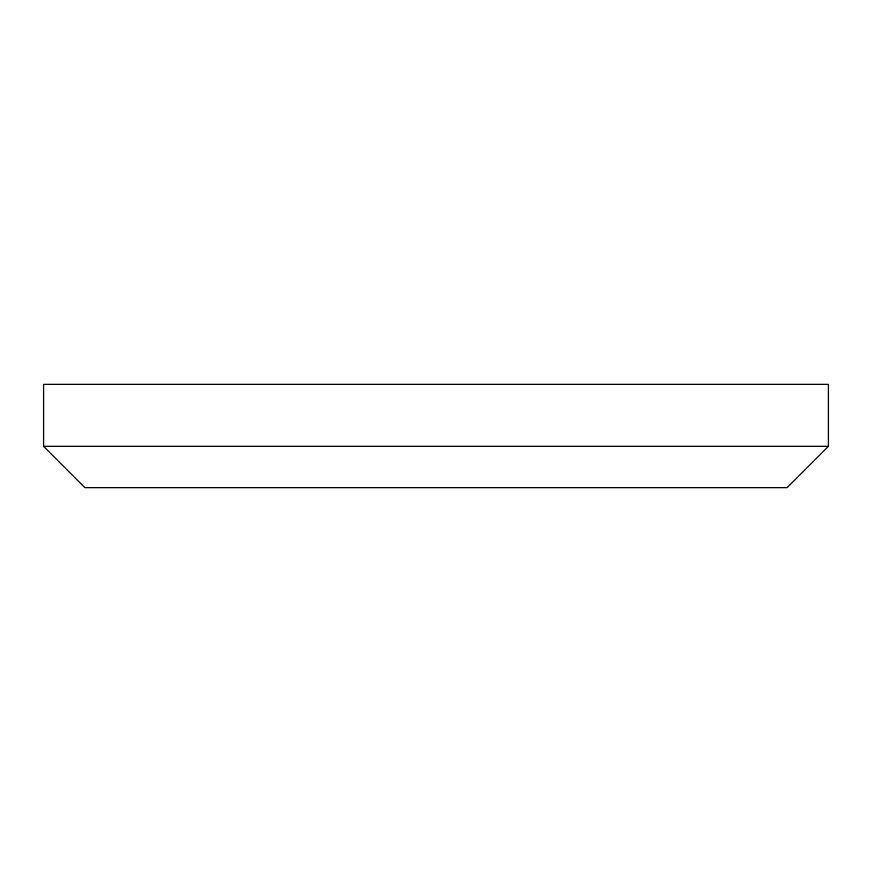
<?xml version="1.0" encoding="UTF-8"?>
<svg xmlns="http://www.w3.org/2000/svg" width="872" height="872" viewBox="0 0 872 872"><rect width="100%" height="100%" fill="white"/><g stroke="black" fill="none" stroke-linecap="round" stroke-linejoin="round"><path stroke-width="1.31" d="M828.4 446.322L787.1 487.633L84.9 487.633L43.6 446.322L43.6 384.367L828.4 384.367L828.4 446.322L43.6 446.322"/></g></svg>
